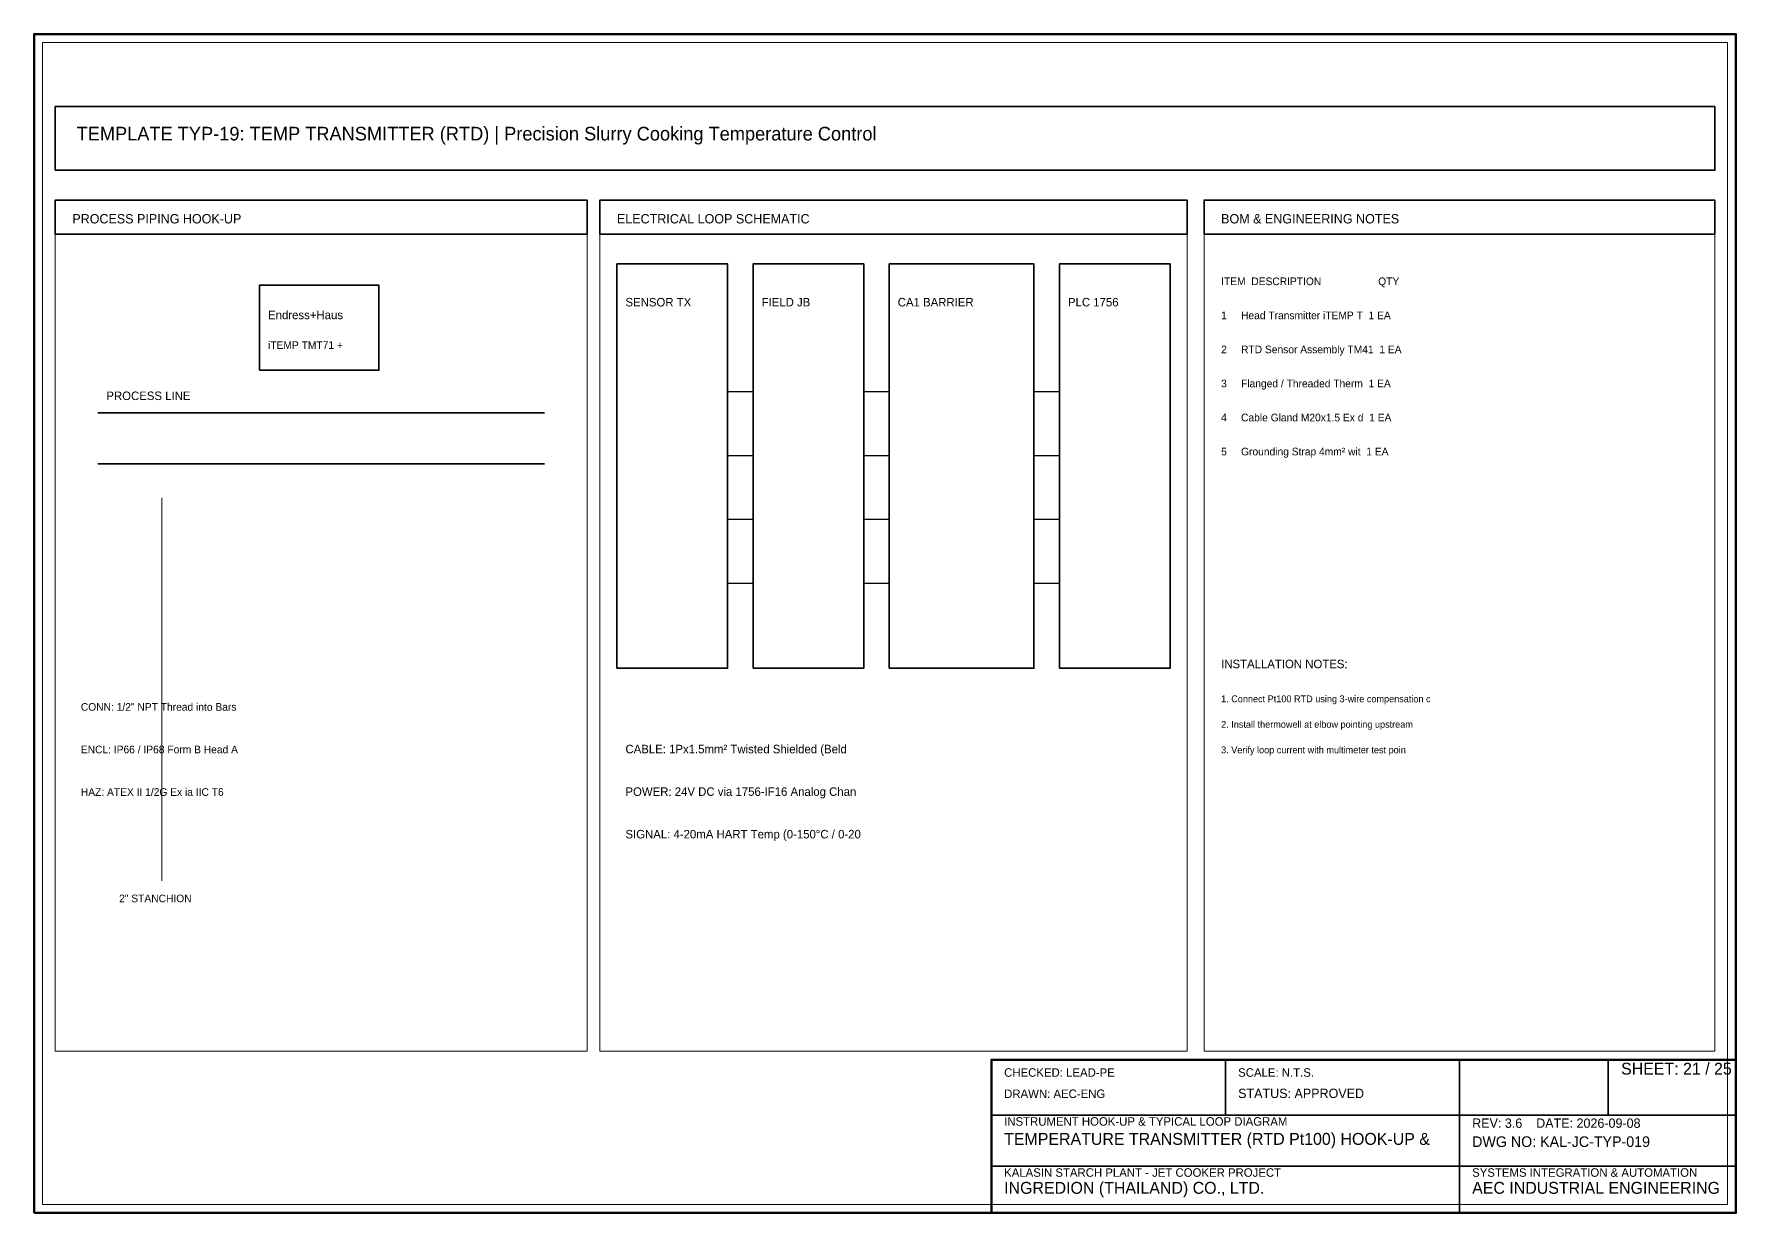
# Model space of a CAD drawing. Header units: millimetres. Extents: x 0 to 2200, y -1280 to 277.
# Drawn here: x 0 to 400, y -1280 to -1003 of the extents above; entities that cross this region are included whole.
import ezdxf

# ---------------------------------------------------------------- set-up
doc = ezdxf.new("R2010")
doc.units = ezdxf.units.MM
for name, color, linetype, lineweight in [('0_BORDER', 7, 'Continuous', 70), ('0_TITLE_BLOCK', 4, 'Continuous', 35), ('IE-CABLE', 6, 'Continuous', 25), ('IE-EQUIP', 2, 'Continuous', 35), ('IE-WIRE', 1, 'Continuous', 25), ('IS_BARRIERS', 140, 'Continuous', 35), ('NOTATIONS', 8, 'Continuous', 18), ('TER', 3, 'Continuous', 35), ('TEXTS', 7, 'Continuous', 25)]:
    doc.layers.add(name, color=color, linetype=linetype, lineweight=lineweight)

msp = doc.modelspace()

# ---------------------------------------------------------------- linework, layer by layer
at = {"layer": '0_BORDER'}
for points in [[(0, -1280), (400, -1280), (400, -1003), (0, -1003)], [(225, -1280), (400, -1280), (400, -1244), (225, -1244)]]:
    msp.add_lwpolyline(points, close=True, dxfattribs=at)
at = {"layer": '0_TITLE_BLOCK'}
for p, q in [((280, -1257), (280, -1244)), ((335, -1257), (335, -1244)), ((370, -1257), (370, -1244)), ((225, -1257), (400, -1257)), ((335, -1280), (335, -1257)), ((225, -1269), (400, -1269))]:
    msp.add_line(p, q, dxfattribs=at)
for points in [[(5, -1050), (130, -1050), (130, -1042), (5, -1042)], [(133, -1050), (271, -1050), (271, -1042), (133, -1042)], [(275, -1050), (395, -1050), (395, -1042), (275, -1042)]]:
    msp.add_lwpolyline(points, close=True, dxfattribs=at)
at = {"layer": 'IE-CABLE'}
for p, q in [((195, -1087), (201, -1087)), ((195, -1102), (201, -1102)), ((195, -1117), (201, -1117)), ((195, -1132), (201, -1132))]:
    msp.add_line(p, q, dxfattribs=at)
at = {"layer": 'IE-EQUIP'}
for p, q in [((15, -1092), (120, -1092)), ((15, -1104), (120, -1104))]:
    msp.add_line(p, q, dxfattribs=at)
for points in [[(5, -1035), (395, -1035), (395, -1020), (5, -1020)], [(137, -1152), (163, -1152), (163, -1057), (137, -1057)], [(241, -1152), (267, -1152), (267, -1057), (241, -1057)], [(53, -1082), (81, -1082), (81, -1062), (53, -1062)]]:
    msp.add_lwpolyline(points, close=True, dxfattribs=at)
at = {"layer": 'IE-WIRE'}
for p, q in [((163, -1087), (169, -1087)), ((235, -1087), (241, -1087)), ((163, -1102), (169, -1102)), ((235, -1102), (241, -1102)), ((163, -1117), (169, -1117)), ((235, -1117), (241, -1117)), ((163, -1132), (169, -1132)), ((235, -1132), (241, -1132))]:
    msp.add_line(p, q, dxfattribs=at)
at = {"layer": 'IS_BARRIERS'}
msp.add_lwpolyline([(201, -1152), (235, -1152), (235, -1057), (201, -1057)], close=True, dxfattribs=at)
at = {"layer": 'NOTATIONS'}
msp.add_line((30, -1202), (30, -1112), dxfattribs=at)
for points in [[(2, -1278), (398, -1278), (398, -1005), (2, -1005)], [(5, -1242), (130, -1242), (130, -1042), (5, -1042)], [(133, -1242), (271, -1242), (271, -1042), (133, -1042)], [(275, -1242), (395, -1242), (395, -1042), (275, -1042)]]:
    msp.add_lwpolyline(points, close=True, dxfattribs=at)
at = {"layer": 'TER'}
msp.add_lwpolyline([(169, -1152), (195, -1152), (195, -1057), (169, -1057)], close=True, dxfattribs=at)

# ---------------------------------------------------------------- texts
at = {"layer": '0_TITLE_BLOCK'}
for s, height, p in [('TEMPLATE TYP-19: TEMP TRANSMITTER (RTD) | Precision Slurry Cooking Temperature Control', 3.2, (10, -1028)), ('PROCESS PIPING HOOK-UP', 2.2, (9, -1047.5)), ('ELECTRICAL LOOP SCHEMATIC', 2.2, (137, -1047.5)), ('BOM & ENGINEERING NOTES', 2.2, (279, -1047.5)), ('ITEM  DESCRIPTION                    QTY', 1.8, (279, -1062)), ('INSTALLATION NOTES:', 2, (279, -1152)), ('SHEET: 21 / 25', 2.8, (373, -1247.5)), ('STATUS: APPROVED', 2.2, (283, -1253)), ('TEMPERATURE TRANSMITTER (RTD Pt100) HOOK-UP &', 2.8, (228, -1264)), ('INGREDION (THAILAND) CO., LTD.', 2.8, (228, -1275.5)), ('AEC INDUSTRIAL ENGINEERING', 2.8, (338, -1275.5))]:
    msp.add_text(s, height=height, dxfattribs=at).set_placement(p)
at = {"layer": 'IE-CABLE'}
msp.add_text('CABLE: 1Px1.5mm² Twisted Shielded (Beld', height=2, dxfattribs=at).set_placement((139, -1172))
at = {"layer": 'NOTATIONS'}
for s, height, p in [('iTEMP TMT71 + ', 1.8, (55, -1077)), ('1. Connect Pt100 RTD using 3-wire compensation c', 1.6, (279, -1160)), ('2. Install thermowell at elbow pointing upstream', 1.6, (279, -1166)), ('3. Verify loop current with multimeter test poin', 1.6, (279, -1172)), ('2" STANCHION', 1.8, (20, -1207))]:
    msp.add_text(s, height=height, dxfattribs=at).set_placement(p)
at = {"layer": 'TER'}
msp.add_text('FIELD JB', height=2, dxfattribs=at).set_placement((171, -1067))
at = {"layer": 'TEXTS'}
for s, height, p in [('Endress+Haus', 2, (55, -1070)), ('SENSOR TX', 2, (139, -1067)), ('CA1 BARRIER', 2, (203, -1067)), ('PLC 1756', 2, (243, -1067)), ('1     Head Transmitter iTEMP T  1 EA', 1.8, (279, -1070)), ('2     RTD Sensor Assembly TM41  1 EA', 1.8, (279, -1078)), ('PROCESS LINE', 2, (17, -1089)), ('3     Flanged / Threaded Therm  1 EA', 1.8, (279, -1086)), ('4     Cable Gland M20x1.5 Ex d  1 EA', 1.8, (279, -1094)), ('5     Grounding Strap 4mm² wit  1 EA', 1.8, (279, -1102)), ('CONN: 1/2" NPT Thread into Bars', 1.8, (11, -1162)), ('ENCL: IP66 / IP68 Form B Head A', 1.8, (11, -1172)), ('POWER: 24V DC via 1756-IF16 Analog Chan', 2, (139, -1182)), ('HAZ: ATEX II 1/2G Ex ia IIC T6', 1.8, (11, -1182)), ('SIGNAL: 4-20mA HART Temp (0-150°C / 0-20', 2, (139, -1192)), ('CHECKED: LEAD-PE', 2, (228, -1248)), ('SCALE: N.T.S.', 2, (283, -1248)), ('DRAWN: AEC-ENG', 2, (228, -1253)), ('INSTRUMENT HOOK-UP & TYPICAL LOOP DIAGRAM', 2, (228, -1259.5)), ('REV: 3.6    DATE: 2026-09-08', 2.2, (338, -1260)), ('DWG NO: KAL-JC-TYP-019', 2.5, (338, -1264.5)), ('KALASIN STARCH PLANT - JET COOKER PROJECT', 2, (228, -1271.5)), ('SYSTEMS INTEGRATION & AUTOMATION', 2, (338, -1271.5))]:
    msp.add_text(s, height=height, dxfattribs=at).set_placement(p)

doc.saveas('drawing.dxf')
